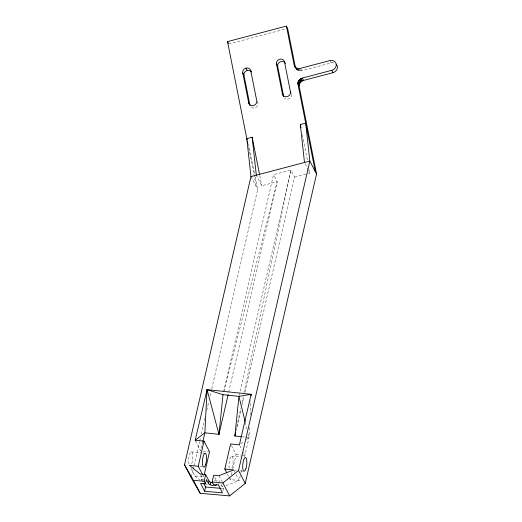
<?xml version="1.0" encoding="UTF-8"?>
<svg xmlns="http://www.w3.org/2000/svg" width="522" height="522" viewBox="0 0 522 522"><rect width="100%" height="100%" fill="white"/><g stroke="black" fill="none" stroke-linecap="round" stroke-linejoin="round"><path stroke-width="0.39" stroke-dasharray="2.61 1.96" d="M244.531 457.011L249.027 437.514L249.542 427.107M250.129 415.101L250.841 400.694M236.923 426.467L240.779 408.152M241.954 402.579L243.128 397.007M243.963 393.02L290.924 170.068L273.541 174.648L223.729 391.493M201.179 480.54L201.479 479.111L203.593 479.3M218.437 484.971L218.738 483.548M218.888 482.83L219.344 480.697L214.412 480.26M222.979 490.719L223.436 488.579L221.204 484.279M239.122 395.559L290.924 170.068L294.584 177.128L244.792 393.138M191.411 476.997L193.062 469.852M193.244 469.056L193.792 466.675M193.975 465.878L199.463 442.056M199.652 441.26L200.383 438.088M201.296 434.115L204.226 421.411M204.409 420.615L204.957 418.233M206.79 410.292L208.8 401.555M210.079 395.996L210.999 392.029M211.73 388.851L257.672 189.525L254.808 175.131M202.869 441.449L200.709 450.838L195.58 440.953M190.895 468.182L194.921 475.947L203.73 476.867L204.089 475.294M228.675 392.231L277.202 181.708L273.541 174.648M236.192 430.461L236.74 428.079M236.923 427.29L240.949 409.816M242.045 405.052L243.878 397.111M240.192 475.842L239.109 480.553L230.3 479.633L230.659 478.067M231.383 474.929L232.473 470.218M232.649 469.435L236.088 454.525L231.331 445.344M240.916 472.704L241.823 468.782M223.801 391.513L277.202 181.708L261.803 185.767L256.315 175.17M240.688 443.87L243.898 441.429M246.462 439.472L249.027 437.514L248.054 433.56M225.974 485.695L239.109 480.553L235.083 472.782M228.747 43.972L286.056 28.867M296.118 69.021L298.852 70.764L301.657 70.711L331.098 62.953A5.572 4.9 -27.4 0 1 333.904 62.901M294.584 177.128L309.977 173.069L309.35 169.885M205.759 484.638L207.319 484.775M220.604 485.93L222.946 486.132M220.995 488.364L223.436 488.579M203.11 451.086L209.518 451.752M236.088 454.525L240.89 455.021M241.693 455.106L244.896 455.438L243.435 452.613M191.261 451.856L201.746 452.946M202.556 453.031L204.976 453.285M231.546 456.052L242.038 457.142M199.959 466.681L202.379 466.929M234.6 470.289L236.218 470.452M240.25 470.877L243.48 471.209M241.967 436.77L245.105 437.103M245.888 437.182L249.027 437.514M194.921 475.947L199.737 479.809M329.878 60.598L331.098 62.953M300.437 68.356L301.657 70.711M299.021 68.558L300.235 70.914M298.316 68.526L299.537 70.881M297.631 68.415L298.852 70.764M297.286 68.8L298.199 70.568M296.372 67.932L297.586 70.287M296.118 68.167L297.031 69.935M295.928 68.33L296.542 69.504M305.22 163.888L308.15 169.539M308.515 170.244L309.977 173.069M257.052 101.392L257.972 103.16A4.183 3.68 -27.4 0 1 255.193 107.682A4.183 3.68 -27.4 0 1 250.266 106.181M250.958 176.58L257.672 189.525M239.774 445.553L241.967 449.788M233.615 469.963L234.717 472.077M227.37 473.983L228.832 476.808M229.204 477.519L230.3 479.633M219.018 475.672L222.313 482.028M214.751 477.376L216.989 481.695M202.993 475.457L203.73 476.867M200.631 474.752L203.56 480.403M201.479 479.111L203.339 482.7M245.34 422.474L246.893 428.81M302.395 134.891L307.451 160.345M259.747 175.425L261.803 185.767M248.609 143.941L254.651 174.335M248.55 147.406L256.452 187.176M188.977 464.065A6.969 1.984 -84.1 0 1 189.832 453.853A6.969 1.984 -84.1 0 1 192.722 454.316A6.969 1.984 -84.1 0 1 191.365 464.449M291.694 94.273A4.183 3.68 -27.4 0 1 289.416 98.573A4.183 3.68 -27.4 0 1 284.562 98.064M229.262 468.26A6.969 1.984 -84.1 0 1 230.117 458.048A6.969 1.984 -84.1 0 1 233.014 458.512A6.969 1.984 -84.1 0 1 231.657 468.645"/><path stroke-width="0.78" d="M315.334 171.66L297.977 84.323C297.423 81.478 299.667 78.731 302.362 78.059L331.803 70.3A5.572 4.9 -27.4 0 0 336.194 64.043A5.572 4.9 -27.4 0 0 329.878 60.598L300.437 68.356C297.86 69.145 294.623 67.703 294.121 64.917L286.408 26.1L227.527 41.616L247.128 140.248M259.591 174.629L252.159 137.247L246.808 138.656L250.958 176.58L184.52 464.848L191.228 477.793L200.187 493.29L229.615 495.9L245.236 483.418L316.554 174.015L299.119 86.032C298.995 83.389 301.096 81.054 303.582 80.414L333.023 72.656A5.572 4.9 -27.4 0 0 336.214 64.16M251.075 395.891L251.154 394.286L207.051 389.647L195.215 440.242L204.024 441.162L209.518 451.752L204.272 474.511M226.639 472.573L224.806 469.043L230.593 443.928L239.402 444.848L251.154 394.286L238.939 396.355L222.998 394.671L207.051 389.647L204.852 432.842L202.869 441.449M195.215 440.242L204.852 432.842L218.972 434.337L222.998 394.671M235.748 432.04L234.907 436.02L241.184 436.686M224.806 469.043L233.615 469.963L219.018 475.672L213.635 475.222L212.193 482.002L213.505 484.533L218.437 484.971L222.522 492.859L204.657 491.274L200.572 483.392L205.505 483.829L204.193 481.297L205.635 474.511L200.265 474.048L189.427 465.356L198.236 466.276L202.627 474.746M205.505 483.829L206.412 479.548L208.461 483.489A4.183 1.612 12 0 0 212.845 485.551A4.183 1.612 12 0 0 216.558 484.644M204.657 491.274L205.57 487L203.71 483.411M208.461 483.489L208.989 480.984L205.635 474.511M210.275 484.847L210.81 482.335M198.236 466.276L204.024 441.162M218.94 434.487L228.127 394.612M235.644 432.849L234.907 436.02L238.939 396.355L245.144 421.685M212.193 482.002L222.907 482.954L238.528 470.472L309.84 161.07L305.69 123.14L300.339 124.549L304.489 162.479M250.958 176.58L309.84 161.07L316.554 174.015M184.52 464.848L193.473 480.344L204.193 481.297M205.57 487L220.186 488.292M331.803 70.3L333.023 72.656M286.408 26.1L287.629 28.456L295.511 67.893L294.552 66.124M302.362 78.059L303.582 80.414M295.322 67.155L295.928 68.33M294.291 65.537L295.511 67.893M301.011 78.594L302.231 80.943M300.391 78.972L301.612 81.321M299.817 79.416L301.037 81.771M299.308 79.925L300.528 82.274M298.865 80.479L300.085 82.835M298.493 81.08L299.713 83.435M298.212 81.706L299.432 84.062M298.016 82.359L299.236 84.714M297.912 83.018L299.132 85.373M297.899 83.677L299.119 86.032M276.464 63.952L277.684 66.307L283.661 96.387L282.441 94.032L276.464 63.952A4.183 3.68 -27.4 0 1 279.759 59.254A4.183 3.68 -27.4 0 1 284.497 61.837L285.41 63.599M284.497 61.837L290.473 91.918L291.08 93.092M242.743 72.839L243.963 75.194L249.94 105.274L248.72 102.919L242.743 72.839A4.183 3.68 -27.4 0 1 246.032 68.141A4.183 3.68 -27.4 0 1 250.769 70.724L251.382 71.899M246.032 68.141L247.252 70.496M227.527 41.616L228.44 43.378M238.528 470.472L245.236 483.418M222.907 482.954L229.615 495.9M193.473 480.344L200.187 493.29M207.051 389.647L218.972 434.337M300.339 124.549L300.972 127.733M250.769 70.724L256.752 100.805A4.183 3.68 -27.4 0 1 253.457 105.503A4.183 3.68 -27.4 0 1 248.72 102.919M247.441 141.834L247.754 143.426M252.159 137.247L256.315 175.17M277.684 66.307A4.183 3.68 -27.4 0 1 279.962 62.007A4.183 3.68 -27.4 0 1 284.816 62.509M243.963 75.194A4.183 3.68 -27.4 0 1 246.24 70.894A4.183 3.68 -27.4 0 1 251.089 71.397M290.473 91.918A4.183 3.68 -27.4 0 1 287.178 96.616A4.183 3.68 -27.4 0 1 282.441 94.032M212.839 482.954A4.183 1.612 12 0 1 208.989 480.984M245.875 468.854A6.969 1.984 -84.1 0 0 245.777 457.566A6.969 1.984 -84.1 0 0 242.678 466.746A6.969 1.984 -84.1 0 0 245.875 468.854M205.583 464.658A6.969 1.984 -84.1 0 0 205.492 453.364A6.969 1.984 -84.1 0 0 202.386 462.551A6.969 1.984 -84.1 0 0 205.583 464.658"/></g></svg>
